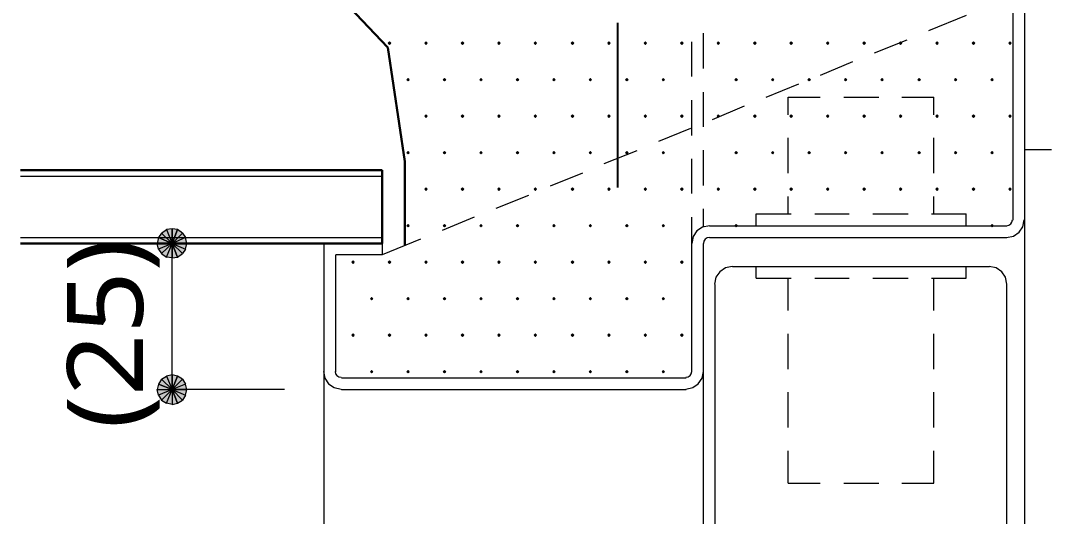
# Model space of a CAD drawing. Header units: millimetres. Extents: x 0 to 420, y 0 to 297.
# Drawn here: x 315.4 to 350.71, y 187.73 to 204.69 of the extents above; entities that cross this region are included whole.
import ezdxf
from ezdxf.enums import TextEntityAlignment as Align

# ---------------------------------------------------------------- set-up
doc = ezdxf.new("R2010")
doc.units = ezdxf.units.MM
doc.styles.add('kst32b', font='NotoSansJP-Variable.ttf')

msp = doc.modelspace()

# ---------------------------------------------------------------- hatches: boundary and pattern name
for points in [[(328.041, 203.962), (328.02, 203.941), (327.999, 203.92), (328.02, 203.898), (328.041, 203.877), (328.062, 203.898), (328.083, 203.92), (328.062, 203.941), (328.041, 203.962)], [(329.29, 203.962), (329.269, 203.941), (329.248, 203.92), (329.269, 203.898), (329.29, 203.877), (329.311, 203.898), (329.332, 203.92), (329.311, 203.941), (329.29, 203.962)], [(330.539, 203.962), (330.518, 203.941), (330.496, 203.92), (330.518, 203.898), (330.539, 203.877), (330.56, 203.898), (330.581, 203.92), (330.56, 203.941), (330.539, 203.962)], [(331.787, 203.962), (331.766, 203.941), (331.745, 203.92), (331.766, 203.898), (331.787, 203.877), (331.809, 203.898), (331.83, 203.92), (331.809, 203.941), (331.787, 203.962)], [(333.036, 203.962), (333.015, 203.941), (332.994, 203.92), (333.015, 203.898), (333.036, 203.877), (333.057, 203.898), (333.079, 203.92), (333.057, 203.941), (333.036, 203.962)], [(334.306, 203.962), (334.285, 203.941), (334.264, 203.92), (334.285, 203.898), (334.306, 203.877), (334.328, 203.898), (334.349, 203.92), (334.328, 203.941), (334.306, 203.962)], [(335.555, 203.962), (335.534, 203.941), (335.513, 203.92), (335.534, 203.898), (335.555, 203.877), (335.576, 203.898), (335.597, 203.92), (335.576, 203.941), (335.555, 203.962)], [(336.804, 203.962), (336.783, 203.941), (336.762, 203.92), (336.783, 203.898), (336.804, 203.877), (336.825, 203.898), (336.846, 203.92), (336.825, 203.941), (336.804, 203.962)], [(338.053, 203.962), (338.032, 203.941), (338.011, 203.92), (338.032, 203.898), (338.053, 203.877), (338.074, 203.898), (338.095, 203.92), (338.074, 203.941), (338.053, 203.962)], [(339.302, 203.962), (339.28, 203.941), (339.259, 203.92), (339.28, 203.898), (339.302, 203.877), (339.323, 203.898), (339.344, 203.92), (339.323, 203.941), (339.302, 203.962)], [(340.551, 203.962), (340.529, 203.941), (340.508, 203.92), (340.529, 203.898), (340.551, 203.877), (340.572, 203.898), (340.593, 203.92), (340.572, 203.941), (340.551, 203.962)], [(341.799, 203.962), (341.778, 203.941), (341.757, 203.92), (341.778, 203.898), (341.799, 203.877), (341.821, 203.898), (341.842, 203.92), (341.821, 203.941), (341.799, 203.962)], [(343.048, 203.962), (343.027, 203.941), (343.006, 203.92), (343.027, 203.898), (343.048, 203.877), (343.069, 203.898), (343.091, 203.92), (343.069, 203.941), (343.048, 203.962)], [(344.297, 203.962), (344.276, 203.941), (344.255, 203.92), (344.276, 203.898), (344.297, 203.877), (344.318, 203.898), (344.339, 203.92), (344.318, 203.941), (344.297, 203.962)], [(345.546, 203.962), (345.525, 203.941), (345.504, 203.92), (345.525, 203.898), (345.546, 203.877), (345.567, 203.898), (345.588, 203.92), (345.567, 203.941), (345.546, 203.962)], [(346.795, 203.962), (346.773, 203.941), (346.752, 203.92), (346.773, 203.898), (346.795, 203.877), (346.816, 203.898), (346.837, 203.92), (346.816, 203.941), (346.795, 203.962)], [(348.044, 203.962), (348.022, 203.941), (348.001, 203.92), (348.022, 203.898), (348.044, 203.877), (348.065, 203.898), (348.086, 203.92), (348.065, 203.941), (348.044, 203.962)], [(349.292, 203.962), (349.271, 203.941), (349.25, 203.92), (349.271, 203.898), (349.292, 203.877), (349.313, 203.898), (349.335, 203.92), (349.313, 203.941), (349.292, 203.962)], [(328.676, 202.713), (328.655, 202.692), (328.634, 202.671), (328.655, 202.65), (328.676, 202.629), (328.697, 202.65), (328.718, 202.671), (328.697, 202.692), (328.676, 202.713)], [(329.925, 202.713), (329.904, 202.692), (329.882, 202.671), (329.904, 202.65), (329.925, 202.629), (329.946, 202.65), (329.967, 202.671), (329.946, 202.692), (329.925, 202.713)], [(331.174, 202.713), (331.153, 202.692), (331.131, 202.671), (331.153, 202.65), (331.174, 202.629), (331.195, 202.65), (331.216, 202.671), (331.195, 202.692), (331.174, 202.713)], [(332.422, 202.713), (332.401, 202.692), (332.38, 202.671), (332.401, 202.65), (332.422, 202.629), (332.444, 202.65), (332.465, 202.671), (332.444, 202.692), (332.422, 202.713)], [(333.671, 202.713), (333.65, 202.692), (333.629, 202.671), (333.65, 202.65), (333.671, 202.629), (333.693, 202.65), (333.714, 202.671), (333.693, 202.692), (333.671, 202.713)], [(334.92, 202.713), (334.899, 202.692), (334.878, 202.671), (334.899, 202.65), (334.92, 202.629), (334.941, 202.65), (334.962, 202.671), (334.941, 202.692), (334.92, 202.713)], [(336.169, 202.713), (336.148, 202.692), (336.127, 202.671), (336.148, 202.65), (336.169, 202.629), (336.19, 202.65), (336.211, 202.671), (336.19, 202.692), (336.169, 202.713)], [(337.418, 202.713), (337.397, 202.692), (337.376, 202.671), (337.397, 202.65), (337.418, 202.629), (337.439, 202.65), (337.46, 202.671), (337.439, 202.692), (337.418, 202.713)], [(339.916, 202.713), (339.894, 202.692), (339.873, 202.671), (339.894, 202.65), (339.916, 202.629), (339.937, 202.65), (339.958, 202.671), (339.937, 202.692), (339.916, 202.713)], [(341.164, 202.713), (341.143, 202.692), (341.122, 202.671), (341.143, 202.65), (341.164, 202.629), (341.186, 202.65), (341.207, 202.671), (341.186, 202.692), (341.164, 202.713)], [(342.413, 202.713), (342.392, 202.692), (342.371, 202.671), (342.392, 202.65), (342.413, 202.629), (342.434, 202.65), (342.455, 202.671), (342.434, 202.692), (342.413, 202.713)], [(343.662, 202.713), (343.641, 202.692), (343.62, 202.671), (343.641, 202.65), (343.662, 202.629), (343.683, 202.65), (343.704, 202.671), (343.683, 202.692), (343.662, 202.713)], [(344.911, 202.713), (344.89, 202.692), (344.869, 202.671), (344.89, 202.65), (344.911, 202.629), (344.932, 202.65), (344.953, 202.671), (344.932, 202.692), (344.911, 202.713)], [(346.181, 202.713), (346.16, 202.692), (346.138, 202.671), (346.16, 202.65), (346.181, 202.629), (346.202, 202.65), (346.223, 202.671), (346.202, 202.692), (346.181, 202.713)], [(347.43, 202.713), (347.409, 202.692), (347.387, 202.671), (347.409, 202.65), (347.43, 202.629), (347.451, 202.65), (347.472, 202.671), (347.451, 202.692), (347.43, 202.713)], [(348.679, 202.713), (348.657, 202.692), (348.636, 202.671), (348.657, 202.65), (348.679, 202.629), (348.7, 202.65), (348.721, 202.671), (348.7, 202.692), (348.679, 202.713)], [(329.29, 201.464), (329.269, 201.443), (329.248, 201.422), (329.269, 201.401), (329.29, 201.38), (329.311, 201.401), (329.332, 201.422), (329.311, 201.443), (329.29, 201.464)], [(330.539, 201.464), (330.518, 201.443), (330.496, 201.422), (330.518, 201.401), (330.539, 201.38), (330.56, 201.401), (330.581, 201.422), (330.56, 201.443), (330.539, 201.464)], [(331.787, 201.464), (331.766, 201.443), (331.745, 201.422), (331.766, 201.401), (331.787, 201.38), (331.809, 201.401), (331.83, 201.422), (331.809, 201.443), (331.787, 201.464)], [(333.036, 201.464), (333.015, 201.443), (332.994, 201.422), (333.015, 201.401), (333.036, 201.38), (333.057, 201.401), (333.079, 201.422), (333.057, 201.443), (333.036, 201.464)], [(334.306, 201.464), (334.285, 201.443), (334.264, 201.422), (334.285, 201.401), (334.306, 201.38), (334.328, 201.401), (334.349, 201.422), (334.328, 201.443), (334.306, 201.464)], [(335.555, 201.464), (335.534, 201.443), (335.513, 201.422), (335.534, 201.401), (335.555, 201.38), (335.576, 201.401), (335.597, 201.422), (335.576, 201.443), (335.555, 201.464)], [(336.804, 201.464), (336.783, 201.443), (336.762, 201.422), (336.783, 201.401), (336.804, 201.38), (336.825, 201.401), (336.846, 201.422), (336.825, 201.443), (336.804, 201.464)], [(338.053, 201.464), (338.032, 201.443), (338.011, 201.422), (338.032, 201.401), (338.053, 201.38), (338.074, 201.401), (338.095, 201.422), (338.074, 201.443), (338.053, 201.464)], [(339.302, 201.464), (339.28, 201.443), (339.259, 201.422), (339.28, 201.401), (339.302, 201.38), (339.323, 201.401), (339.344, 201.422), (339.323, 201.443), (339.302, 201.464)], [(340.551, 201.464), (340.529, 201.443), (340.508, 201.422), (340.529, 201.401), (340.551, 201.38), (340.572, 201.401), (340.593, 201.422), (340.572, 201.443), (340.551, 201.464)], [(341.799, 201.464), (341.778, 201.443), (341.757, 201.422), (341.778, 201.401), (341.799, 201.38), (341.821, 201.401), (341.842, 201.422), (341.821, 201.443), (341.799, 201.464)], [(343.048, 201.464), (343.027, 201.443), (343.006, 201.422), (343.027, 201.401), (343.048, 201.38), (343.069, 201.401), (343.091, 201.422), (343.069, 201.443), (343.048, 201.464)], [(344.297, 201.464), (344.276, 201.443), (344.255, 201.422), (344.276, 201.401), (344.297, 201.38), (344.318, 201.401), (344.339, 201.422), (344.318, 201.443), (344.297, 201.464)], [(345.546, 201.464), (345.525, 201.443), (345.504, 201.422), (345.525, 201.401), (345.546, 201.38), (345.567, 201.401), (345.588, 201.422), (345.567, 201.443), (345.546, 201.464)], [(346.795, 201.464), (346.773, 201.443), (346.752, 201.422), (346.773, 201.401), (346.795, 201.38), (346.816, 201.401), (346.837, 201.422), (346.816, 201.443), (346.795, 201.464)], [(348.044, 201.464), (348.022, 201.443), (348.001, 201.422), (348.022, 201.401), (348.044, 201.38), (348.065, 201.401), (348.086, 201.422), (348.065, 201.443), (348.044, 201.464)], [(349.292, 201.464), (349.271, 201.443), (349.25, 201.422), (349.271, 201.401), (349.292, 201.38), (349.313, 201.401), (349.335, 201.422), (349.313, 201.443), (349.292, 201.464)], [(328.676, 200.215), (328.655, 200.194), (328.634, 200.173), (328.655, 200.152), (328.676, 200.131), (328.697, 200.152), (328.718, 200.173), (328.697, 200.194), (328.676, 200.215)], [(329.925, 200.215), (329.904, 200.194), (329.882, 200.173), (329.904, 200.152), (329.925, 200.131), (329.946, 200.152), (329.967, 200.173), (329.946, 200.194), (329.925, 200.215)], [(331.174, 200.215), (331.153, 200.194), (331.131, 200.173), (331.153, 200.152), (331.174, 200.131), (331.195, 200.152), (331.216, 200.173), (331.195, 200.194), (331.174, 200.215)], [(332.422, 200.215), (332.401, 200.194), (332.38, 200.173), (332.401, 200.152), (332.422, 200.131), (332.444, 200.152), (332.465, 200.173), (332.444, 200.194), (332.422, 200.215)], [(333.671, 200.215), (333.65, 200.194), (333.629, 200.173), (333.65, 200.152), (333.671, 200.131), (333.693, 200.152), (333.714, 200.173), (333.693, 200.194), (333.671, 200.215)], [(334.92, 200.215), (334.899, 200.194), (334.878, 200.173), (334.899, 200.152), (334.92, 200.131), (334.941, 200.152), (334.962, 200.173), (334.941, 200.194), (334.92, 200.215)], [(336.169, 200.215), (336.148, 200.194), (336.127, 200.173), (336.148, 200.152), (336.169, 200.131), (336.19, 200.152), (336.211, 200.173), (336.19, 200.194), (336.169, 200.215)], [(337.418, 200.215), (337.397, 200.194), (337.376, 200.173), (337.397, 200.152), (337.418, 200.131), (337.439, 200.152), (337.46, 200.173), (337.439, 200.194), (337.418, 200.215)], [(339.916, 200.215), (339.894, 200.194), (339.873, 200.173), (339.894, 200.152), (339.916, 200.131), (339.937, 200.152), (339.958, 200.173), (339.937, 200.194), (339.916, 200.215)], [(341.164, 200.215), (341.143, 200.194), (341.122, 200.173), (341.143, 200.152), (341.164, 200.131), (341.186, 200.152), (341.207, 200.173), (341.186, 200.194), (341.164, 200.215)], [(342.413, 200.215), (342.392, 200.194), (342.371, 200.173), (342.392, 200.152), (342.413, 200.131), (342.434, 200.152), (342.455, 200.173), (342.434, 200.194), (342.413, 200.215)], [(343.662, 200.215), (343.641, 200.194), (343.62, 200.173), (343.641, 200.152), (343.662, 200.131), (343.683, 200.152), (343.704, 200.173), (343.683, 200.194), (343.662, 200.215)], [(344.911, 200.215), (344.89, 200.194), (344.869, 200.173), (344.89, 200.152), (344.911, 200.131), (344.932, 200.152), (344.953, 200.173), (344.932, 200.194), (344.911, 200.215)], [(346.181, 200.215), (346.16, 200.194), (346.138, 200.173), (346.16, 200.152), (346.181, 200.131), (346.202, 200.152), (346.223, 200.173), (346.202, 200.194), (346.181, 200.215)], [(347.43, 200.215), (347.409, 200.194), (347.387, 200.173), (347.409, 200.152), (347.43, 200.131), (347.451, 200.152), (347.472, 200.173), (347.451, 200.194), (347.43, 200.215)], [(348.679, 200.215), (348.657, 200.194), (348.636, 200.173), (348.657, 200.152), (348.679, 200.131), (348.7, 200.152), (348.721, 200.173), (348.7, 200.194), (348.679, 200.215)], [(329.29, 198.967), (329.269, 198.946), (329.248, 198.924), (329.269, 198.903), (329.29, 198.882), (329.311, 198.903), (329.332, 198.924), (329.311, 198.946), (329.29, 198.967)], [(330.539, 198.967), (330.518, 198.946), (330.496, 198.924), (330.518, 198.903), (330.539, 198.882), (330.56, 198.903), (330.581, 198.924), (330.56, 198.946), (330.539, 198.967)], [(331.787, 198.967), (331.766, 198.946), (331.745, 198.924), (331.766, 198.903), (331.787, 198.882), (331.809, 198.903), (331.83, 198.924), (331.809, 198.946), (331.787, 198.967)], [(333.036, 198.967), (333.015, 198.946), (332.994, 198.924), (333.015, 198.903), (333.036, 198.882), (333.057, 198.903), (333.079, 198.924), (333.057, 198.946), (333.036, 198.967)], [(334.306, 198.967), (334.285, 198.946), (334.264, 198.924), (334.285, 198.903), (334.306, 198.882), (334.328, 198.903), (334.349, 198.924), (334.328, 198.946), (334.306, 198.967)], [(335.555, 198.967), (335.534, 198.946), (335.513, 198.924), (335.534, 198.903), (335.555, 198.882), (335.576, 198.903), (335.597, 198.924), (335.576, 198.946), (335.555, 198.967)], [(336.804, 198.967), (336.783, 198.946), (336.762, 198.924), (336.783, 198.903), (336.804, 198.882), (336.825, 198.903), (336.846, 198.924), (336.825, 198.946), (336.804, 198.967)], [(338.053, 198.967), (338.032, 198.946), (338.011, 198.924), (338.032, 198.903), (338.053, 198.882), (338.074, 198.903), (338.095, 198.924), (338.074, 198.946), (338.053, 198.967)], [(339.302, 198.967), (339.28, 198.946), (339.259, 198.924), (339.28, 198.903), (339.302, 198.882), (339.323, 198.903), (339.344, 198.924), (339.323, 198.946), (339.302, 198.967)], [(340.551, 198.967), (340.529, 198.946), (340.508, 198.924), (340.529, 198.903), (340.551, 198.882), (340.572, 198.903), (340.593, 198.924), (340.572, 198.946), (340.551, 198.967)], [(341.799, 198.967), (341.778, 198.946), (341.757, 198.924), (341.778, 198.903), (341.799, 198.882), (341.821, 198.903), (341.842, 198.924), (341.821, 198.946), (341.799, 198.967)], [(343.048, 198.967), (343.027, 198.946), (343.006, 198.924), (343.027, 198.903), (343.048, 198.882), (343.069, 198.903), (343.091, 198.924), (343.069, 198.946), (343.048, 198.967)], [(344.297, 198.967), (344.276, 198.946), (344.255, 198.924), (344.276, 198.903), (344.297, 198.882), (344.318, 198.903), (344.339, 198.924), (344.318, 198.946), (344.297, 198.967)], [(345.546, 198.967), (345.525, 198.946), (345.504, 198.924), (345.525, 198.903), (345.546, 198.882), (345.567, 198.903), (345.588, 198.924), (345.567, 198.946), (345.546, 198.967)], [(346.795, 198.967), (346.773, 198.946), (346.752, 198.924), (346.773, 198.903), (346.795, 198.882), (346.816, 198.903), (346.837, 198.924), (346.816, 198.946), (346.795, 198.967)], [(348.044, 198.967), (348.022, 198.946), (348.001, 198.924), (348.022, 198.903), (348.044, 198.882), (348.065, 198.903), (348.086, 198.924), (348.065, 198.946), (348.044, 198.967)], [(349.292, 198.967), (349.271, 198.946), (349.25, 198.924), (349.271, 198.903), (349.292, 198.882), (349.313, 198.903), (349.335, 198.924), (349.313, 198.946), (349.292, 198.967)], [(328.676, 197.718), (328.655, 197.697), (328.634, 197.675), (328.655, 197.654), (328.676, 197.633), (328.697, 197.654), (328.718, 197.675), (328.697, 197.697), (328.676, 197.718)], [(329.925, 197.718), (329.904, 197.697), (329.882, 197.675), (329.904, 197.654), (329.925, 197.633), (329.946, 197.654), (329.967, 197.675), (329.946, 197.697), (329.925, 197.718)], [(331.174, 197.718), (331.153, 197.697), (331.131, 197.675), (331.153, 197.654), (331.174, 197.633), (331.195, 197.654), (331.216, 197.675), (331.195, 197.697), (331.174, 197.718)], [(332.422, 197.718), (332.401, 197.697), (332.38, 197.675), (332.401, 197.654), (332.422, 197.633), (332.444, 197.654), (332.465, 197.675), (332.444, 197.697), (332.422, 197.718)], [(333.671, 197.718), (333.65, 197.697), (333.629, 197.675), (333.65, 197.654), (333.671, 197.633), (333.693, 197.654), (333.714, 197.675), (333.693, 197.697), (333.671, 197.718)], [(334.92, 197.718), (334.899, 197.697), (334.878, 197.675), (334.899, 197.654), (334.92, 197.633), (334.941, 197.654), (334.962, 197.675), (334.941, 197.697), (334.92, 197.718)], [(336.169, 197.718), (336.148, 197.697), (336.127, 197.675), (336.148, 197.654), (336.169, 197.633), (336.19, 197.654), (336.211, 197.675), (336.19, 197.697), (336.169, 197.718)], [(337.418, 197.718), (337.397, 197.697), (337.376, 197.675), (337.397, 197.654), (337.418, 197.633), (337.439, 197.654), (337.46, 197.675), (337.439, 197.697), (337.418, 197.718)], [(339.916, 197.718), (339.894, 197.697), (339.873, 197.675), (339.894, 197.654), (339.916, 197.633), (339.937, 197.654), (339.958, 197.675), (339.937, 197.697), (339.916, 197.718)], [(348.679, 197.718), (348.657, 197.697), (348.636, 197.675), (348.657, 197.654), (348.679, 197.633), (348.7, 197.654), (348.721, 197.675), (348.7, 197.697), (348.679, 197.718)], [(320.781, 197.548), (320.59, 197.57), (320.59, 197.062), (320.781, 197.548)], [(326.792, 196.469), (326.771, 196.448), (326.75, 196.427), (326.771, 196.405), (326.792, 196.384), (326.813, 196.405), (326.834, 196.427), (326.813, 196.448), (326.792, 196.469)], [(328.041, 196.469), (328.02, 196.448), (327.999, 196.427), (328.02, 196.405), (328.041, 196.384), (328.062, 196.405), (328.083, 196.427), (328.062, 196.448), (328.041, 196.469)], [(329.29, 196.469), (329.269, 196.448), (329.248, 196.427), (329.269, 196.405), (329.29, 196.384), (329.311, 196.405), (329.332, 196.427), (329.311, 196.448), (329.29, 196.469)], [(330.539, 196.469), (330.518, 196.448), (330.496, 196.427), (330.518, 196.405), (330.539, 196.384), (330.56, 196.405), (330.581, 196.427), (330.56, 196.448), (330.539, 196.469)], [(331.787, 196.469), (331.766, 196.448), (331.745, 196.427), (331.766, 196.405), (331.787, 196.384), (331.809, 196.405), (331.83, 196.427), (331.809, 196.448), (331.787, 196.469)], [(333.036, 196.469), (333.015, 196.448), (332.994, 196.427), (333.015, 196.405), (333.036, 196.384), (333.057, 196.405), (333.079, 196.427), (333.057, 196.448), (333.036, 196.469)], [(334.306, 196.469), (334.285, 196.448), (334.264, 196.427), (334.285, 196.405), (334.306, 196.384), (334.328, 196.405), (334.349, 196.427), (334.328, 196.448), (334.306, 196.469)], [(335.555, 196.469), (335.534, 196.448), (335.513, 196.427), (335.534, 196.405), (335.555, 196.384), (335.576, 196.405), (335.597, 196.427), (335.576, 196.448), (335.555, 196.469)], [(336.804, 196.469), (336.783, 196.448), (336.762, 196.427), (336.783, 196.405), (336.804, 196.384), (336.825, 196.405), (336.846, 196.427), (336.825, 196.448), (336.804, 196.469)], [(338.053, 196.469), (338.032, 196.448), (338.011, 196.427), (338.032, 196.405), (338.053, 196.384), (338.074, 196.405), (338.095, 196.427), (338.074, 196.448), (338.053, 196.469)], [(327.427, 195.22), (327.406, 195.199), (327.385, 195.178), (327.406, 195.157), (327.427, 195.136), (327.448, 195.157), (327.47, 195.178), (327.448, 195.199), (327.427, 195.22)], [(328.676, 195.22), (328.655, 195.199), (328.634, 195.178), (328.655, 195.157), (328.676, 195.136), (328.697, 195.157), (328.718, 195.178), (328.697, 195.199), (328.676, 195.22)], [(329.925, 195.22), (329.904, 195.199), (329.882, 195.178), (329.904, 195.157), (329.925, 195.136), (329.946, 195.157), (329.967, 195.178), (329.946, 195.199), (329.925, 195.22)], [(331.174, 195.22), (331.153, 195.199), (331.131, 195.178), (331.153, 195.157), (331.174, 195.136), (331.195, 195.157), (331.216, 195.178), (331.195, 195.199), (331.174, 195.22)], [(332.422, 195.22), (332.401, 195.199), (332.38, 195.178), (332.401, 195.157), (332.422, 195.136), (332.444, 195.157), (332.465, 195.178), (332.444, 195.199), (332.422, 195.22)], [(333.671, 195.22), (333.65, 195.199), (333.629, 195.178), (333.65, 195.157), (333.671, 195.136), (333.693, 195.157), (333.714, 195.178), (333.693, 195.199), (333.671, 195.22)], [(334.92, 195.22), (334.899, 195.199), (334.878, 195.178), (334.899, 195.157), (334.92, 195.136), (334.941, 195.157), (334.962, 195.178), (334.941, 195.199), (334.92, 195.22)], [(336.169, 195.22), (336.148, 195.199), (336.127, 195.178), (336.148, 195.157), (336.169, 195.136), (336.19, 195.157), (336.211, 195.178), (336.19, 195.199), (336.169, 195.22)], [(337.418, 195.22), (337.397, 195.199), (337.376, 195.178), (337.397, 195.157), (337.418, 195.136), (337.439, 195.157), (337.46, 195.178), (337.439, 195.199), (337.418, 195.22)], [(326.792, 193.971), (326.771, 193.95), (326.75, 193.929), (326.771, 193.908), (326.792, 193.887), (326.813, 193.908), (326.834, 193.929), (326.813, 193.95), (326.792, 193.971)], [(328.041, 193.971), (328.02, 193.95), (327.999, 193.929), (328.02, 193.908), (328.041, 193.887), (328.062, 193.908), (328.083, 193.929), (328.062, 193.95), (328.041, 193.971)], [(329.29, 193.971), (329.269, 193.95), (329.248, 193.929), (329.269, 193.908), (329.29, 193.887), (329.311, 193.908), (329.332, 193.929), (329.311, 193.95), (329.29, 193.971)], [(330.539, 193.971), (330.518, 193.95), (330.496, 193.929), (330.518, 193.908), (330.539, 193.887), (330.56, 193.908), (330.581, 193.929), (330.56, 193.95), (330.539, 193.971)], [(331.787, 193.971), (331.766, 193.95), (331.745, 193.929), (331.766, 193.908), (331.787, 193.887), (331.809, 193.908), (331.83, 193.929), (331.809, 193.95), (331.787, 193.971)], [(333.036, 193.971), (333.015, 193.95), (332.994, 193.929), (333.015, 193.908), (333.036, 193.887), (333.057, 193.908), (333.079, 193.929), (333.057, 193.95), (333.036, 193.971)], [(334.306, 193.971), (334.285, 193.95), (334.264, 193.929), (334.285, 193.908), (334.306, 193.887), (334.328, 193.908), (334.349, 193.929), (334.328, 193.95), (334.306, 193.971)], [(335.555, 193.971), (335.534, 193.95), (335.513, 193.929), (335.534, 193.908), (335.555, 193.887), (335.576, 193.908), (335.597, 193.929), (335.576, 193.95), (335.555, 193.971)], [(336.804, 193.971), (336.783, 193.95), (336.762, 193.929), (336.783, 193.908), (336.804, 193.887), (336.825, 193.908), (336.846, 193.929), (336.825, 193.95), (336.804, 193.971)], [(338.053, 193.971), (338.032, 193.95), (338.011, 193.929), (338.032, 193.908), (338.053, 193.887), (338.074, 193.908), (338.095, 193.929), (338.074, 193.95), (338.053, 193.971)], [(320.781, 192.532), (320.59, 192.574), (320.59, 192.066), (320.781, 192.532)], [(327.427, 192.722), (327.406, 192.701), (327.385, 192.68), (327.406, 192.659), (327.427, 192.638), (327.448, 192.659), (327.47, 192.68), (327.448, 192.701), (327.427, 192.722)], [(328.676, 192.722), (328.655, 192.701), (328.634, 192.68), (328.655, 192.659), (328.676, 192.638), (328.697, 192.659), (328.718, 192.68), (328.697, 192.701), (328.676, 192.722)], [(329.925, 192.722), (329.904, 192.701), (329.882, 192.68), (329.904, 192.659), (329.925, 192.638), (329.946, 192.659), (329.967, 192.68), (329.946, 192.701), (329.925, 192.722)], [(331.174, 192.722), (331.153, 192.701), (331.131, 192.68), (331.153, 192.659), (331.174, 192.638), (331.195, 192.659), (331.216, 192.68), (331.195, 192.701), (331.174, 192.722)], [(332.422, 192.722), (332.401, 192.701), (332.38, 192.68), (332.401, 192.659), (332.422, 192.638), (332.444, 192.659), (332.465, 192.68), (332.444, 192.701), (332.422, 192.722)], [(333.671, 192.722), (333.65, 192.701), (333.629, 192.68), (333.65, 192.659), (333.671, 192.638), (333.693, 192.659), (333.714, 192.68), (333.693, 192.701), (333.671, 192.722)], [(334.92, 192.722), (334.899, 192.701), (334.878, 192.68), (334.899, 192.659), (334.92, 192.638), (334.941, 192.659), (334.962, 192.68), (334.941, 192.701), (334.92, 192.722)], [(336.169, 192.722), (336.148, 192.701), (336.127, 192.68), (336.148, 192.659), (336.169, 192.638), (336.19, 192.659), (336.211, 192.68), (336.19, 192.701), (336.169, 192.722)], [(337.418, 192.722), (337.397, 192.701), (337.376, 192.68), (337.397, 192.659), (337.418, 192.638), (337.439, 192.659), (337.46, 192.68), (337.439, 192.701), (337.418, 192.722)]]:
    msp.add_hatch(color=7).paths.add_polyline_path(points)
h = msp.add_hatch(color=7)
h.paths.add_polyline_path([(320.59, 197.57), (320.4, 197.548), (320.59, 197.062), (320.59, 197.57)])
h.paths.add_polyline_path([(320.4, 197.548), (320.59, 197.062), (320.23, 197.421), (320.4, 197.548)])
h.paths.add_polyline_path([(320.59, 197.062), (320.23, 197.421), (320.125, 197.273), (320.59, 197.062)])
h = msp.add_hatch(color=7)
h.paths.add_polyline_path([(321.098, 197.062), (321.056, 197.273), (320.59, 197.062), (321.098, 197.062)])
h.paths.add_polyline_path([(321.056, 197.273), (320.59, 197.062), (320.95, 197.421), (321.056, 197.273)])
h.paths.add_polyline_path([(320.59, 197.062), (320.95, 197.421), (320.781, 197.548), (320.59, 197.062)])
h = msp.add_hatch(color=7)
h.paths.add_polyline_path([(320.125, 197.273), (320.082, 197.062), (320.59, 197.062), (320.125, 197.273)])
h.paths.add_polyline_path([(320.082, 197.062), (320.59, 197.062), (320.125, 196.871), (320.082, 197.062)])
h.paths.add_polyline_path([(320.59, 197.062), (320.125, 196.871), (320.23, 196.723), (320.59, 197.062)])
h = msp.add_hatch(color=7)
h.paths.add_polyline_path([(320.23, 196.723), (320.4, 196.596), (320.59, 197.062), (320.23, 196.723)])
h.paths.add_polyline_path([(320.4, 196.596), (320.59, 197.062), (320.59, 196.575), (320.4, 196.596)])
h.paths.add_polyline_path([(320.59, 197.062), (320.59, 196.575), (320.781, 196.596), (320.59, 197.062)])
h = msp.add_hatch(color=7)
h.paths.add_polyline_path([(320.781, 196.596), (320.95, 196.723), (320.59, 197.062), (320.781, 196.596)])
h.paths.add_polyline_path([(320.95, 196.723), (320.59, 197.062), (321.056, 196.871), (320.95, 196.723)])
h.paths.add_polyline_path([(320.59, 197.062), (321.056, 196.871), (321.098, 197.062), (320.59, 197.062)])
h = msp.add_hatch(color=7)
h.paths.add_polyline_path([(320.59, 192.574), (320.4, 192.532), (320.59, 192.066), (320.59, 192.574)])
h.paths.add_polyline_path([(320.4, 192.532), (320.59, 192.066), (320.23, 192.426), (320.4, 192.532)])
h.paths.add_polyline_path([(320.59, 192.066), (320.23, 192.426), (320.125, 192.257), (320.59, 192.066)])
h = msp.add_hatch(color=7)
h.paths.add_polyline_path([(321.098, 192.066), (321.056, 192.257), (320.59, 192.066), (321.098, 192.066)])
h.paths.add_polyline_path([(321.056, 192.257), (320.59, 192.066), (320.95, 192.426), (321.056, 192.257)])
h.paths.add_polyline_path([(320.59, 192.066), (320.95, 192.426), (320.781, 192.532), (320.59, 192.066)])
h = msp.add_hatch(color=7)
h.paths.add_polyline_path([(320.125, 192.257), (320.082, 192.066), (320.59, 192.066), (320.125, 192.257)])
h.paths.add_polyline_path([(320.082, 192.066), (320.59, 192.066), (320.125, 191.876), (320.082, 192.066)])
h.paths.add_polyline_path([(320.59, 192.066), (320.125, 191.876), (320.23, 191.706), (320.59, 192.066)])
h = msp.add_hatch(color=7)
h.paths.add_polyline_path([(320.23, 191.706), (320.4, 191.601), (320.59, 192.066), (320.23, 191.706)])
h.paths.add_polyline_path([(320.4, 191.601), (320.59, 192.066), (320.59, 191.558), (320.4, 191.601)])
h.paths.add_polyline_path([(320.59, 192.066), (320.59, 191.558), (320.781, 191.601), (320.59, 192.066)])
h = msp.add_hatch(color=7)
h.paths.add_polyline_path([(320.781, 191.601), (320.95, 191.706), (320.59, 192.066), (320.781, 191.601)])
h.paths.add_polyline_path([(320.95, 191.706), (320.59, 192.066), (321.056, 191.876), (320.95, 191.706)])
h.paths.add_polyline_path([(320.59, 192.066), (321.056, 191.876), (321.098, 192.066), (320.59, 192.066)])

# ---------------------------------------------------------------- linework, layer by layer
at = {"lineweight": 30}
for points in [[(325.797, 206.079), (327.978, 203.771)], [(327.978, 203.771), (328.57, 199.877)], [(328.57, 199.877), (328.57, 196.998)], [(315.404, 199.58), (327.787, 199.58)], [(327.787, 197.062), (327.787, 199.58)], [(315.404, 197.062), (327.787, 197.062)]]:
    msp.add_lwpolyline(points, dxfattribs=at)
at = {"lineweight": 13}
for points in [[(349.398, 197.866), (349.398, 205.676)], [(349.8, 197.866), (349.8, 205.676)], [(347.789, 204.872), (346.498, 204.343)], [(338.794, 203.052), (338.794, 204.258)], [(338.391, 202.777), (338.391, 203.962)], [(345.757, 204.025), (344.636, 203.581)], [(343.895, 203.285), (342.794, 202.819)], [(342.053, 202.523), (340.931, 202.057)], [(338.391, 200.766), (338.391, 201.972)], [(338.794, 201.062), (338.794, 202.247)], [(341.694, 202.078), (342.794, 202.078)], [(341.694, 201.464), (341.694, 202.078)], [(343.598, 202.078), (344.805, 202.078)], [(345.588, 202.078), (346.689, 202.078)], [(346.689, 201.464), (346.689, 202.078)], [(340.191, 201.761), (339.09, 201.295)], [(338.349, 200.999), (337.248, 200.554)], [(341.694, 199.475), (341.694, 200.681)], [(346.689, 199.475), (346.689, 200.681)], [(336.508, 200.237), (335.386, 199.792)], [(338.794, 199.051), (338.794, 200.258)], [(349.8, 200.279), (350.711, 200.279)], [(338.391, 198.776), (338.391, 199.962)], [(315.404, 199.369), (327.787, 199.369)], [(334.645, 199.475), (333.544, 199.03)], [(332.804, 198.713), (331.682, 198.268)], [(341.694, 198.078), (341.694, 198.67)], [(346.689, 198.078), (346.689, 198.67)], [(338.794, 197.633), (338.794, 198.247)], [(340.593, 197.675), (340.593, 198.078)], [(340.593, 198.078), (341.799, 198.078)], [(342.604, 198.078), (343.789, 198.078)], [(344.593, 198.078), (345.8, 198.078)], [(346.604, 198.078), (347.789, 198.078)], [(347.789, 197.675), (347.789, 198.078)], [(330.941, 197.972), (329.84, 197.506)], [(338.391, 197.062), (338.391, 197.972)], [(349.176, 197.675), (349.254, 197.691), (349.318, 197.734), (349.361, 197.798), (349.377, 197.877)], [(349.176, 197.273), (349.411, 197.321), (349.602, 197.45), (349.732, 197.642), (349.779, 197.877)], [(349.8, 160.274), (349.8, 197.866)], [(338.995, 197.676), (338.76, 197.628), (338.568, 197.499), (338.439, 197.307), (338.391, 197.072)], [(339.005, 197.675), (349.187, 197.675)], [(315.404, 197.273), (327.787, 197.273)], [(320.59, 192.066), (320.59, 197.062)], [(325.797, 192.68), (325.797, 197.062)], [(325.797, 197.062), (326.2, 197.062)], [(325.797, 197.062), (327.787, 197.062)], [(329.099, 197.21), (327.787, 196.681)], [(327.787, 197.062), (327.787, 196.681)], [(338.391, 192.68), (338.391, 197.062)], [(338.995, 197.273), (338.916, 197.258), (338.853, 197.214), (338.809, 197.151), (338.794, 197.072)], [(338.794, 192.68), (338.794, 197.062)], [(339.005, 197.273), (349.187, 197.273)], [(326.2, 192.68), (326.2, 196.681)], [(327.787, 196.681), (326.2, 196.681)], [(339.778, 196.279), (339.543, 196.231), (339.351, 196.102), (339.222, 195.91), (339.175, 195.675)], [(339.788, 196.279), (348.594, 196.279)], [(340.593, 195.876), (340.593, 196.279)], [(347.789, 195.876), (347.789, 196.279)], [(349.187, 195.675), (349.139, 195.91), (349.01, 196.102), (348.818, 196.231), (348.583, 196.279)], [(339.196, 160.274), (339.196, 195.665)], [(340.593, 195.876), (341.799, 195.876)], [(341.694, 194.776), (341.694, 195.876)], [(342.604, 195.876), (343.789, 195.876)], [(344.593, 195.876), (345.8, 195.876)], [(346.604, 195.876), (347.789, 195.876)], [(346.689, 194.776), (346.689, 195.876)], [(349.187, 160.274), (349.187, 195.665)], [(341.694, 192.765), (341.694, 193.971)], [(346.689, 192.765), (346.689, 193.971)], [(325.776, 192.691), (325.824, 192.456), (325.953, 192.264), (326.145, 192.135), (326.379, 192.087)], [(325.797, 160.274), (325.797, 192.68)], [(326.178, 192.691), (326.194, 192.612), (326.237, 192.549), (326.301, 192.505), (326.379, 192.49)], [(326.39, 192.469), (338.201, 192.469)], [(338.19, 192.49), (338.269, 192.505), (338.333, 192.549), (338.376, 192.612), (338.392, 192.691)], [(338.19, 192.087), (338.425, 192.135), (338.617, 192.264), (338.746, 192.456), (338.794, 192.691)], [(338.794, 160.274), (338.794, 192.68)], [(324.443, 192.066), (320.59, 192.066)], [(326.39, 192.066), (338.201, 192.066)], [(341.694, 190.775), (341.694, 191.982)], [(346.689, 190.775), (346.689, 191.982)], [(341.694, 188.87), (341.694, 189.971)], [(346.689, 188.87), (346.689, 189.971)], [(341.694, 188.87), (342.794, 188.87)], [(343.598, 188.87), (344.805, 188.87)], [(345.588, 188.87), (346.689, 188.87)]]:
    msp.add_lwpolyline(points, dxfattribs=at)
at = {"lineweight": 25}
msp.add_lwpolyline([(335.852, 204.618), (335.852, 198.988)], dxfattribs=at)
at = {"lineweight": 0}
for points in [[(328.041, 203.962), (328.02, 203.941), (327.999, 203.92), (328.02, 203.898), (328.041, 203.877), (328.062, 203.898), (328.083, 203.92), (328.062, 203.941)], [(329.29, 203.962), (329.269, 203.941), (329.248, 203.92), (329.269, 203.898), (329.29, 203.877), (329.311, 203.898), (329.332, 203.92), (329.311, 203.941)], [(330.539, 203.962), (330.518, 203.941), (330.496, 203.92), (330.518, 203.898), (330.539, 203.877), (330.56, 203.898), (330.581, 203.92), (330.56, 203.941)], [(331.787, 203.962), (331.766, 203.941), (331.745, 203.92), (331.766, 203.898), (331.787, 203.877), (331.809, 203.898), (331.83, 203.92), (331.809, 203.941)], [(333.036, 203.962), (333.015, 203.941), (332.994, 203.92), (333.015, 203.898), (333.036, 203.877), (333.057, 203.898), (333.079, 203.92), (333.057, 203.941)], [(334.306, 203.962), (334.285, 203.941), (334.264, 203.92), (334.285, 203.898), (334.306, 203.877), (334.328, 203.898), (334.349, 203.92), (334.328, 203.941)], [(335.555, 203.962), (335.534, 203.941), (335.513, 203.92), (335.534, 203.898), (335.555, 203.877), (335.576, 203.898), (335.597, 203.92), (335.576, 203.941)], [(336.804, 203.962), (336.783, 203.941), (336.762, 203.92), (336.783, 203.898), (336.804, 203.877), (336.825, 203.898), (336.846, 203.92), (336.825, 203.941)], [(338.053, 203.962), (338.032, 203.941), (338.011, 203.92), (338.032, 203.898), (338.053, 203.877), (338.074, 203.898), (338.095, 203.92), (338.074, 203.941)], [(339.302, 203.962), (339.28, 203.941), (339.259, 203.92), (339.28, 203.898), (339.302, 203.877), (339.323, 203.898), (339.344, 203.92), (339.323, 203.941)], [(340.551, 203.962), (340.529, 203.941), (340.508, 203.92), (340.529, 203.898), (340.551, 203.877), (340.572, 203.898), (340.593, 203.92), (340.572, 203.941)], [(341.799, 203.962), (341.778, 203.941), (341.757, 203.92), (341.778, 203.898), (341.799, 203.877), (341.821, 203.898), (341.842, 203.92), (341.821, 203.941)], [(343.048, 203.962), (343.027, 203.941), (343.006, 203.92), (343.027, 203.898), (343.048, 203.877), (343.069, 203.898), (343.091, 203.92), (343.069, 203.941)], [(344.297, 203.962), (344.276, 203.941), (344.255, 203.92), (344.276, 203.898), (344.297, 203.877), (344.318, 203.898), (344.339, 203.92), (344.318, 203.941)], [(345.546, 203.962), (345.525, 203.941), (345.504, 203.92), (345.525, 203.898), (345.546, 203.877), (345.567, 203.898), (345.588, 203.92), (345.567, 203.941)], [(346.795, 203.962), (346.773, 203.941), (346.752, 203.92), (346.773, 203.898), (346.795, 203.877), (346.816, 203.898), (346.837, 203.92), (346.816, 203.941)], [(348.044, 203.962), (348.022, 203.941), (348.001, 203.92), (348.022, 203.898), (348.044, 203.877), (348.065, 203.898), (348.086, 203.92), (348.065, 203.941)], [(349.292, 203.962), (349.271, 203.941), (349.25, 203.92), (349.271, 203.898), (349.292, 203.877), (349.313, 203.898), (349.335, 203.92), (349.313, 203.941)], [(328.676, 202.713), (328.655, 202.692), (328.634, 202.671), (328.655, 202.65), (328.676, 202.629), (328.697, 202.65), (328.718, 202.671), (328.697, 202.692)], [(329.925, 202.713), (329.904, 202.692), (329.882, 202.671), (329.904, 202.65), (329.925, 202.629), (329.946, 202.65), (329.967, 202.671), (329.946, 202.692)], [(331.174, 202.713), (331.153, 202.692), (331.131, 202.671), (331.153, 202.65), (331.174, 202.629), (331.195, 202.65), (331.216, 202.671), (331.195, 202.692)], [(332.422, 202.713), (332.401, 202.692), (332.38, 202.671), (332.401, 202.65), (332.422, 202.629), (332.444, 202.65), (332.465, 202.671), (332.444, 202.692)], [(333.671, 202.713), (333.65, 202.692), (333.629, 202.671), (333.65, 202.65), (333.671, 202.629), (333.693, 202.65), (333.714, 202.671), (333.693, 202.692)], [(334.92, 202.713), (334.899, 202.692), (334.878, 202.671), (334.899, 202.65), (334.92, 202.629), (334.941, 202.65), (334.962, 202.671), (334.941, 202.692)], [(336.169, 202.713), (336.148, 202.692), (336.127, 202.671), (336.148, 202.65), (336.169, 202.629), (336.19, 202.65), (336.211, 202.671), (336.19, 202.692)], [(337.418, 202.713), (337.397, 202.692), (337.376, 202.671), (337.397, 202.65), (337.418, 202.629), (337.439, 202.65), (337.46, 202.671), (337.439, 202.692)], [(339.916, 202.713), (339.894, 202.692), (339.873, 202.671), (339.894, 202.65), (339.916, 202.629), (339.937, 202.65), (339.958, 202.671), (339.937, 202.692)], [(341.164, 202.713), (341.143, 202.692), (341.122, 202.671), (341.143, 202.65), (341.164, 202.629), (341.186, 202.65), (341.207, 202.671), (341.186, 202.692)], [(342.413, 202.713), (342.392, 202.692), (342.371, 202.671), (342.392, 202.65), (342.413, 202.629), (342.434, 202.65), (342.455, 202.671), (342.434, 202.692)], [(343.662, 202.713), (343.641, 202.692), (343.62, 202.671), (343.641, 202.65), (343.662, 202.629), (343.683, 202.65), (343.704, 202.671), (343.683, 202.692)], [(344.911, 202.713), (344.89, 202.692), (344.869, 202.671), (344.89, 202.65), (344.911, 202.629), (344.932, 202.65), (344.953, 202.671), (344.932, 202.692)], [(346.181, 202.713), (346.16, 202.692), (346.138, 202.671), (346.16, 202.65), (346.181, 202.629), (346.202, 202.65), (346.223, 202.671), (346.202, 202.692)], [(347.43, 202.713), (347.409, 202.692), (347.387, 202.671), (347.409, 202.65), (347.43, 202.629), (347.451, 202.65), (347.472, 202.671), (347.451, 202.692)], [(348.679, 202.713), (348.657, 202.692), (348.636, 202.671), (348.657, 202.65), (348.679, 202.629), (348.7, 202.65), (348.721, 202.671), (348.7, 202.692)], [(329.29, 201.464), (329.269, 201.443), (329.248, 201.422), (329.269, 201.401), (329.29, 201.38), (329.311, 201.401), (329.332, 201.422), (329.311, 201.443)], [(330.539, 201.464), (330.518, 201.443), (330.496, 201.422), (330.518, 201.401), (330.539, 201.38), (330.56, 201.401), (330.581, 201.422), (330.56, 201.443)], [(331.787, 201.464), (331.766, 201.443), (331.745, 201.422), (331.766, 201.401), (331.787, 201.38), (331.809, 201.401), (331.83, 201.422), (331.809, 201.443)], [(333.036, 201.464), (333.015, 201.443), (332.994, 201.422), (333.015, 201.401), (333.036, 201.38), (333.057, 201.401), (333.079, 201.422), (333.057, 201.443)], [(334.306, 201.464), (334.285, 201.443), (334.264, 201.422), (334.285, 201.401), (334.306, 201.38), (334.328, 201.401), (334.349, 201.422), (334.328, 201.443)], [(335.555, 201.464), (335.534, 201.443), (335.513, 201.422), (335.534, 201.401), (335.555, 201.38), (335.576, 201.401), (335.597, 201.422), (335.576, 201.443)], [(336.804, 201.464), (336.783, 201.443), (336.762, 201.422), (336.783, 201.401), (336.804, 201.38), (336.825, 201.401), (336.846, 201.422), (336.825, 201.443)], [(338.053, 201.464), (338.032, 201.443), (338.011, 201.422), (338.032, 201.401), (338.053, 201.38), (338.074, 201.401), (338.095, 201.422), (338.074, 201.443)], [(339.302, 201.464), (339.28, 201.443), (339.259, 201.422), (339.28, 201.401), (339.302, 201.38), (339.323, 201.401), (339.344, 201.422), (339.323, 201.443)], [(340.551, 201.464), (340.529, 201.443), (340.508, 201.422), (340.529, 201.401), (340.551, 201.38), (340.572, 201.401), (340.593, 201.422), (340.572, 201.443)], [(341.799, 201.464), (341.778, 201.443), (341.757, 201.422), (341.778, 201.401), (341.799, 201.38), (341.821, 201.401), (341.842, 201.422), (341.821, 201.443)], [(343.048, 201.464), (343.027, 201.443), (343.006, 201.422), (343.027, 201.401), (343.048, 201.38), (343.069, 201.401), (343.091, 201.422), (343.069, 201.443)], [(344.297, 201.464), (344.276, 201.443), (344.255, 201.422), (344.276, 201.401), (344.297, 201.38), (344.318, 201.401), (344.339, 201.422), (344.318, 201.443)], [(345.546, 201.464), (345.525, 201.443), (345.504, 201.422), (345.525, 201.401), (345.546, 201.38), (345.567, 201.401), (345.588, 201.422), (345.567, 201.443)], [(346.795, 201.464), (346.773, 201.443), (346.752, 201.422), (346.773, 201.401), (346.795, 201.38), (346.816, 201.401), (346.837, 201.422), (346.816, 201.443)], [(348.044, 201.464), (348.022, 201.443), (348.001, 201.422), (348.022, 201.401), (348.044, 201.38), (348.065, 201.401), (348.086, 201.422), (348.065, 201.443)], [(349.292, 201.464), (349.271, 201.443), (349.25, 201.422), (349.271, 201.401), (349.292, 201.38), (349.313, 201.401), (349.335, 201.422), (349.313, 201.443)], [(328.676, 200.215), (328.655, 200.194), (328.634, 200.173), (328.655, 200.152), (328.676, 200.131), (328.697, 200.152), (328.718, 200.173), (328.697, 200.194)], [(329.925, 200.215), (329.904, 200.194), (329.882, 200.173), (329.904, 200.152), (329.925, 200.131), (329.946, 200.152), (329.967, 200.173), (329.946, 200.194)], [(331.174, 200.215), (331.153, 200.194), (331.131, 200.173), (331.153, 200.152), (331.174, 200.131), (331.195, 200.152), (331.216, 200.173), (331.195, 200.194)], [(332.422, 200.215), (332.401, 200.194), (332.38, 200.173), (332.401, 200.152), (332.422, 200.131), (332.444, 200.152), (332.465, 200.173), (332.444, 200.194)], [(333.671, 200.215), (333.65, 200.194), (333.629, 200.173), (333.65, 200.152), (333.671, 200.131), (333.693, 200.152), (333.714, 200.173), (333.693, 200.194)], [(334.92, 200.215), (334.899, 200.194), (334.878, 200.173), (334.899, 200.152), (334.92, 200.131), (334.941, 200.152), (334.962, 200.173), (334.941, 200.194)], [(336.169, 200.215), (336.148, 200.194), (336.127, 200.173), (336.148, 200.152), (336.169, 200.131), (336.19, 200.152), (336.211, 200.173), (336.19, 200.194)], [(337.418, 200.215), (337.397, 200.194), (337.376, 200.173), (337.397, 200.152), (337.418, 200.131), (337.439, 200.152), (337.46, 200.173), (337.439, 200.194)], [(339.916, 200.215), (339.894, 200.194), (339.873, 200.173), (339.894, 200.152), (339.916, 200.131), (339.937, 200.152), (339.958, 200.173), (339.937, 200.194)], [(341.164, 200.215), (341.143, 200.194), (341.122, 200.173), (341.143, 200.152), (341.164, 200.131), (341.186, 200.152), (341.207, 200.173), (341.186, 200.194)], [(342.413, 200.215), (342.392, 200.194), (342.371, 200.173), (342.392, 200.152), (342.413, 200.131), (342.434, 200.152), (342.455, 200.173), (342.434, 200.194)], [(343.662, 200.215), (343.641, 200.194), (343.62, 200.173), (343.641, 200.152), (343.662, 200.131), (343.683, 200.152), (343.704, 200.173), (343.683, 200.194)], [(344.911, 200.215), (344.89, 200.194), (344.869, 200.173), (344.89, 200.152), (344.911, 200.131), (344.932, 200.152), (344.953, 200.173), (344.932, 200.194)], [(346.181, 200.215), (346.16, 200.194), (346.138, 200.173), (346.16, 200.152), (346.181, 200.131), (346.202, 200.152), (346.223, 200.173), (346.202, 200.194)], [(347.43, 200.215), (347.409, 200.194), (347.387, 200.173), (347.409, 200.152), (347.43, 200.131), (347.451, 200.152), (347.472, 200.173), (347.451, 200.194)], [(348.679, 200.215), (348.657, 200.194), (348.636, 200.173), (348.657, 200.152), (348.679, 200.131), (348.7, 200.152), (348.721, 200.173), (348.7, 200.194)], [(329.29, 198.967), (329.269, 198.946), (329.248, 198.924), (329.269, 198.903), (329.29, 198.882), (329.311, 198.903), (329.332, 198.924), (329.311, 198.946)], [(330.539, 198.967), (330.518, 198.946), (330.496, 198.924), (330.518, 198.903), (330.539, 198.882), (330.56, 198.903), (330.581, 198.924), (330.56, 198.946)], [(331.787, 198.967), (331.766, 198.946), (331.745, 198.924), (331.766, 198.903), (331.787, 198.882), (331.809, 198.903), (331.83, 198.924), (331.809, 198.946)], [(333.036, 198.967), (333.015, 198.946), (332.994, 198.924), (333.015, 198.903), (333.036, 198.882), (333.057, 198.903), (333.079, 198.924), (333.057, 198.946)], [(334.306, 198.967), (334.285, 198.946), (334.264, 198.924), (334.285, 198.903), (334.306, 198.882), (334.328, 198.903), (334.349, 198.924), (334.328, 198.946)], [(335.555, 198.967), (335.534, 198.946), (335.513, 198.924), (335.534, 198.903), (335.555, 198.882), (335.576, 198.903), (335.597, 198.924), (335.576, 198.946)], [(336.804, 198.967), (336.783, 198.946), (336.762, 198.924), (336.783, 198.903), (336.804, 198.882), (336.825, 198.903), (336.846, 198.924), (336.825, 198.946)], [(338.053, 198.967), (338.032, 198.946), (338.011, 198.924), (338.032, 198.903), (338.053, 198.882), (338.074, 198.903), (338.095, 198.924), (338.074, 198.946)], [(339.302, 198.967), (339.28, 198.946), (339.259, 198.924), (339.28, 198.903), (339.302, 198.882), (339.323, 198.903), (339.344, 198.924), (339.323, 198.946)], [(340.551, 198.967), (340.529, 198.946), (340.508, 198.924), (340.529, 198.903), (340.551, 198.882), (340.572, 198.903), (340.593, 198.924), (340.572, 198.946)], [(341.799, 198.967), (341.778, 198.946), (341.757, 198.924), (341.778, 198.903), (341.799, 198.882), (341.821, 198.903), (341.842, 198.924), (341.821, 198.946)], [(343.048, 198.967), (343.027, 198.946), (343.006, 198.924), (343.027, 198.903), (343.048, 198.882), (343.069, 198.903), (343.091, 198.924), (343.069, 198.946)], [(344.297, 198.967), (344.276, 198.946), (344.255, 198.924), (344.276, 198.903), (344.297, 198.882), (344.318, 198.903), (344.339, 198.924), (344.318, 198.946)], [(345.546, 198.967), (345.525, 198.946), (345.504, 198.924), (345.525, 198.903), (345.546, 198.882), (345.567, 198.903), (345.588, 198.924), (345.567, 198.946)], [(346.795, 198.967), (346.773, 198.946), (346.752, 198.924), (346.773, 198.903), (346.795, 198.882), (346.816, 198.903), (346.837, 198.924), (346.816, 198.946)], [(348.044, 198.967), (348.022, 198.946), (348.001, 198.924), (348.022, 198.903), (348.044, 198.882), (348.065, 198.903), (348.086, 198.924), (348.065, 198.946)], [(349.292, 198.967), (349.271, 198.946), (349.25, 198.924), (349.271, 198.903), (349.292, 198.882), (349.313, 198.903), (349.335, 198.924), (349.313, 198.946)], [(328.676, 197.718), (328.655, 197.697), (328.634, 197.675), (328.655, 197.654), (328.676, 197.633), (328.697, 197.654), (328.718, 197.675), (328.697, 197.697)], [(329.925, 197.718), (329.904, 197.697), (329.882, 197.675), (329.904, 197.654), (329.925, 197.633), (329.946, 197.654), (329.967, 197.675), (329.946, 197.697)], [(331.174, 197.718), (331.153, 197.697), (331.131, 197.675), (331.153, 197.654), (331.174, 197.633), (331.195, 197.654), (331.216, 197.675), (331.195, 197.697)], [(332.422, 197.718), (332.401, 197.697), (332.38, 197.675), (332.401, 197.654), (332.422, 197.633), (332.444, 197.654), (332.465, 197.675), (332.444, 197.697)], [(333.671, 197.718), (333.65, 197.697), (333.629, 197.675), (333.65, 197.654), (333.671, 197.633), (333.693, 197.654), (333.714, 197.675), (333.693, 197.697)], [(334.92, 197.718), (334.899, 197.697), (334.878, 197.675), (334.899, 197.654), (334.92, 197.633), (334.941, 197.654), (334.962, 197.675), (334.941, 197.697)], [(336.169, 197.718), (336.148, 197.697), (336.127, 197.675), (336.148, 197.654), (336.169, 197.633), (336.19, 197.654), (336.211, 197.675), (336.19, 197.697)], [(337.418, 197.718), (337.397, 197.697), (337.376, 197.675), (337.397, 197.654), (337.418, 197.633), (337.439, 197.654), (337.46, 197.675), (337.439, 197.697)], [(339.916, 197.718), (339.894, 197.697), (339.873, 197.675), (339.894, 197.654), (339.916, 197.633), (339.937, 197.654), (339.958, 197.675), (339.937, 197.697)], [(348.679, 197.718), (348.657, 197.697), (348.636, 197.675), (348.657, 197.654), (348.679, 197.633), (348.7, 197.654), (348.721, 197.675), (348.7, 197.697)], [(320.59, 197.062), (320.23, 197.421), (320.125, 197.273)], [(320.4, 197.548), (320.59, 197.062), (320.23, 197.421)], [(320.59, 197.57), (320.4, 197.548), (320.59, 197.062)], [(320.781, 197.548), (320.59, 197.57), (320.59, 197.062)], [(320.59, 197.062), (320.95, 197.421), (320.781, 197.548)], [(321.056, 197.273), (320.59, 197.062), (320.95, 197.421)], [(320.125, 197.273), (320.082, 197.062), (320.59, 197.062)], [(320.082, 197.062), (320.59, 197.062), (320.125, 196.871)], [(320.59, 197.062), (320.125, 196.871), (320.23, 196.723)], [(320.23, 196.723), (320.4, 196.596), (320.59, 197.062)], [(320.4, 196.596), (320.59, 197.062), (320.59, 196.575)], [(321.098, 197.062), (321.056, 197.273), (320.59, 197.062)], [(320.59, 197.062), (320.59, 196.575), (320.781, 196.596)], [(320.781, 196.596), (320.95, 196.723), (320.59, 197.062)], [(320.95, 196.723), (320.59, 197.062), (321.056, 196.871)], [(320.59, 197.062), (321.056, 196.871), (321.098, 197.062)], [(326.792, 196.469), (326.771, 196.448), (326.75, 196.427), (326.771, 196.405), (326.792, 196.384), (326.813, 196.405), (326.834, 196.427), (326.813, 196.448)], [(328.041, 196.469), (328.02, 196.448), (327.999, 196.427), (328.02, 196.405), (328.041, 196.384), (328.062, 196.405), (328.083, 196.427), (328.062, 196.448)], [(329.29, 196.469), (329.269, 196.448), (329.248, 196.427), (329.269, 196.405), (329.29, 196.384), (329.311, 196.405), (329.332, 196.427), (329.311, 196.448)], [(330.539, 196.469), (330.518, 196.448), (330.496, 196.427), (330.518, 196.405), (330.539, 196.384), (330.56, 196.405), (330.581, 196.427), (330.56, 196.448)], [(331.787, 196.469), (331.766, 196.448), (331.745, 196.427), (331.766, 196.405), (331.787, 196.384), (331.809, 196.405), (331.83, 196.427), (331.809, 196.448)], [(333.036, 196.469), (333.015, 196.448), (332.994, 196.427), (333.015, 196.405), (333.036, 196.384), (333.057, 196.405), (333.079, 196.427), (333.057, 196.448)], [(334.306, 196.469), (334.285, 196.448), (334.264, 196.427), (334.285, 196.405), (334.306, 196.384), (334.328, 196.405), (334.349, 196.427), (334.328, 196.448)], [(335.555, 196.469), (335.534, 196.448), (335.513, 196.427), (335.534, 196.405), (335.555, 196.384), (335.576, 196.405), (335.597, 196.427), (335.576, 196.448)], [(336.804, 196.469), (336.783, 196.448), (336.762, 196.427), (336.783, 196.405), (336.804, 196.384), (336.825, 196.405), (336.846, 196.427), (336.825, 196.448)], [(338.053, 196.469), (338.032, 196.448), (338.011, 196.427), (338.032, 196.405), (338.053, 196.384), (338.074, 196.405), (338.095, 196.427), (338.074, 196.448)], [(327.427, 195.22), (327.406, 195.199), (327.385, 195.178), (327.406, 195.157), (327.427, 195.136), (327.448, 195.157), (327.47, 195.178), (327.448, 195.199)], [(328.676, 195.22), (328.655, 195.199), (328.634, 195.178), (328.655, 195.157), (328.676, 195.136), (328.697, 195.157), (328.718, 195.178), (328.697, 195.199)], [(329.925, 195.22), (329.904, 195.199), (329.882, 195.178), (329.904, 195.157), (329.925, 195.136), (329.946, 195.157), (329.967, 195.178), (329.946, 195.199)], [(331.174, 195.22), (331.153, 195.199), (331.131, 195.178), (331.153, 195.157), (331.174, 195.136), (331.195, 195.157), (331.216, 195.178), (331.195, 195.199)], [(332.422, 195.22), (332.401, 195.199), (332.38, 195.178), (332.401, 195.157), (332.422, 195.136), (332.444, 195.157), (332.465, 195.178), (332.444, 195.199)], [(333.671, 195.22), (333.65, 195.199), (333.629, 195.178), (333.65, 195.157), (333.671, 195.136), (333.693, 195.157), (333.714, 195.178), (333.693, 195.199)], [(334.92, 195.22), (334.899, 195.199), (334.878, 195.178), (334.899, 195.157), (334.92, 195.136), (334.941, 195.157), (334.962, 195.178), (334.941, 195.199)], [(336.169, 195.22), (336.148, 195.199), (336.127, 195.178), (336.148, 195.157), (336.169, 195.136), (336.19, 195.157), (336.211, 195.178), (336.19, 195.199)], [(337.418, 195.22), (337.397, 195.199), (337.376, 195.178), (337.397, 195.157), (337.418, 195.136), (337.439, 195.157), (337.46, 195.178), (337.439, 195.199)], [(326.792, 193.971), (326.771, 193.95), (326.75, 193.929), (326.771, 193.908), (326.792, 193.887), (326.813, 193.908), (326.834, 193.929), (326.813, 193.95)], [(328.041, 193.971), (328.02, 193.95), (327.999, 193.929), (328.02, 193.908), (328.041, 193.887), (328.062, 193.908), (328.083, 193.929), (328.062, 193.95)], [(329.29, 193.971), (329.269, 193.95), (329.248, 193.929), (329.269, 193.908), (329.29, 193.887), (329.311, 193.908), (329.332, 193.929), (329.311, 193.95)], [(330.539, 193.971), (330.518, 193.95), (330.496, 193.929), (330.518, 193.908), (330.539, 193.887), (330.56, 193.908), (330.581, 193.929), (330.56, 193.95)], [(331.787, 193.971), (331.766, 193.95), (331.745, 193.929), (331.766, 193.908), (331.787, 193.887), (331.809, 193.908), (331.83, 193.929), (331.809, 193.95)], [(333.036, 193.971), (333.015, 193.95), (332.994, 193.929), (333.015, 193.908), (333.036, 193.887), (333.057, 193.908), (333.079, 193.929), (333.057, 193.95)], [(334.306, 193.971), (334.285, 193.95), (334.264, 193.929), (334.285, 193.908), (334.306, 193.887), (334.328, 193.908), (334.349, 193.929), (334.328, 193.95)], [(335.555, 193.971), (335.534, 193.95), (335.513, 193.929), (335.534, 193.908), (335.555, 193.887), (335.576, 193.908), (335.597, 193.929), (335.576, 193.95)], [(336.804, 193.971), (336.783, 193.95), (336.762, 193.929), (336.783, 193.908), (336.804, 193.887), (336.825, 193.908), (336.846, 193.929), (336.825, 193.95)], [(338.053, 193.971), (338.032, 193.95), (338.011, 193.929), (338.032, 193.908), (338.053, 193.887), (338.074, 193.908), (338.095, 193.929), (338.074, 193.95)], [(320.59, 192.066), (320.23, 192.426), (320.125, 192.257)], [(320.4, 192.532), (320.59, 192.066), (320.23, 192.426)], [(320.59, 192.574), (320.4, 192.532), (320.59, 192.066)], [(320.781, 192.532), (320.59, 192.574), (320.59, 192.066)], [(320.59, 192.066), (320.95, 192.426), (320.781, 192.532)], [(321.056, 192.257), (320.59, 192.066), (320.95, 192.426)], [(327.427, 192.722), (327.406, 192.701), (327.385, 192.68), (327.406, 192.659), (327.427, 192.638), (327.448, 192.659), (327.47, 192.68), (327.448, 192.701)], [(328.676, 192.722), (328.655, 192.701), (328.634, 192.68), (328.655, 192.659), (328.676, 192.638), (328.697, 192.659), (328.718, 192.68), (328.697, 192.701)], [(329.925, 192.722), (329.904, 192.701), (329.882, 192.68), (329.904, 192.659), (329.925, 192.638), (329.946, 192.659), (329.967, 192.68), (329.946, 192.701)], [(331.174, 192.722), (331.153, 192.701), (331.131, 192.68), (331.153, 192.659), (331.174, 192.638), (331.195, 192.659), (331.216, 192.68), (331.195, 192.701)], [(332.422, 192.722), (332.401, 192.701), (332.38, 192.68), (332.401, 192.659), (332.422, 192.638), (332.444, 192.659), (332.465, 192.68), (332.444, 192.701)], [(333.671, 192.722), (333.65, 192.701), (333.629, 192.68), (333.65, 192.659), (333.671, 192.638), (333.693, 192.659), (333.714, 192.68), (333.693, 192.701)], [(334.92, 192.722), (334.899, 192.701), (334.878, 192.68), (334.899, 192.659), (334.92, 192.638), (334.941, 192.659), (334.962, 192.68), (334.941, 192.701)], [(336.169, 192.722), (336.148, 192.701), (336.127, 192.68), (336.148, 192.659), (336.169, 192.638), (336.19, 192.659), (336.211, 192.68), (336.19, 192.701)], [(337.418, 192.722), (337.397, 192.701), (337.376, 192.68), (337.397, 192.659), (337.418, 192.638), (337.439, 192.659), (337.46, 192.68), (337.439, 192.701)], [(320.125, 192.257), (320.082, 192.066), (320.59, 192.066)], [(320.082, 192.066), (320.59, 192.066), (320.125, 191.876)], [(320.59, 192.066), (320.125, 191.876), (320.23, 191.706)], [(320.23, 191.706), (320.4, 191.601), (320.59, 192.066)], [(320.4, 191.601), (320.59, 192.066), (320.59, 191.558)], [(321.098, 192.066), (321.056, 192.257), (320.59, 192.066)], [(320.59, 192.066), (320.59, 191.558), (320.781, 191.601)], [(320.781, 191.601), (320.95, 191.706), (320.59, 192.066)], [(320.95, 191.706), (320.59, 192.066), (321.056, 191.876)], [(320.59, 192.066), (321.056, 191.876), (321.098, 192.066)]]:
    msp.add_lwpolyline(points, close=True, dxfattribs=at)

# ---------------------------------------------------------------- texts
at = {"style": 'kst32b'}
msp.add_text('(25)', height=2.5989, dxfattribs=at).set_placement((319.596, 190.733), (319.596, 197.23), align=Align.FIT)

doc.saveas('drawing.dxf')
